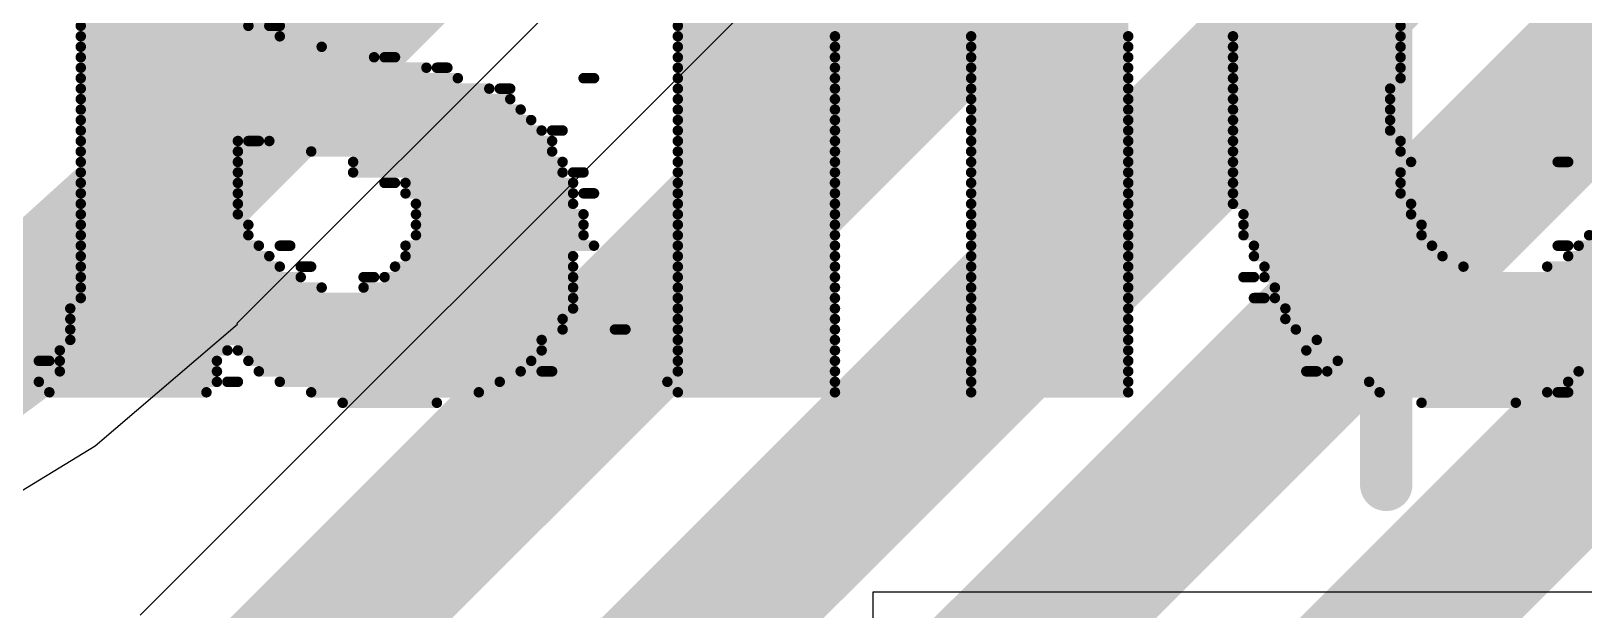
# Model space of a CAD drawing. Header units: inches. Extents: x -0.9 to 13.3, y -2.2 to 2.7.
# Drawn here: x 0.8137 to 0.9619, y -0.5148 to -0.4595 of the extents above; entities that cross this region are included whole.
import ezdxf

# ---------------------------------------------------------------- set-up
doc = ezdxf.new("R2010")
doc.units = ezdxf.units.IN
doc.header["$MEASUREMENT"] = 0
for name, color, linetype in [('Board Outline', 216, 'Continuous'), ('Bottom Layer', 5, 'Continuous'), ('Bottom Overlay', 54, 'Continuous'), ('Dimension', 6, 'Continuous'), ('Top Layer', 1, 'Continuous'), ('Top Overlay', 2, 'Continuous')]:
    doc.layers.add(name, color=color, linetype=linetype)

# ---------------------------------------------------------------- blocks, each defined once
blk = doc.blocks.new('38_SMD_M______16')
at = {"layer": 'Top Overlay', "const_width": 0.005}
blk.add_lwpolyline([(0.25916, -0.36308), (0.35716, -0.36308)], dxfattribs=at)
at = {"layer": 'Top Overlay', "const_width": 0.0025}
blk.add_lwpolyline([(0.25791, -0.36308, 1), (0.26041, -0.36308, 1)], format="xyb", close=True, dxfattribs=at)

msp = doc.modelspace()

# ---------------------------------------------------------------- linework, layer by layer
at = {"layer": 'Board Outline', "const_width": 0.01}
msp.add_lwpolyline([(1.99867, 0.21567, -1.122171), (-0.01159, -1.51329)], format="xyb", dxfattribs=at)
at = {"layer": 'Bottom Layer'}
for p, q in [((0.8333, -0.48749), (1.15422, -0.16657)), ((1.15453, -0.18488), (0.82408, -0.51533)), ((0.81978, -0.49915), (0.83336, -0.48755)), ((0.83336, -0.48755), (0.8333, -0.48749)), ((0.80454, -0.50849), (0.81978, -0.49915))]:
    msp.add_line(p, q, dxfattribs=at)
at = {"layer": 'Bottom Layer', "const_width": 0.015}
for points in [[(0.82357, -0.47776), (1.14799, -0.15334)], [(0.70852, -0.6858), (1.20009, -0.19424)], [(0.83381, -0.52506), (1.16426, -0.19461)], [(0.75238, -0.67369), (1.19605, -0.23002)], [(0.81257, -0.64843), (1.19717, -0.26382)]]:
    msp.add_lwpolyline(points, dxfattribs=at)
msp.add_lwpolyline([(0.82357, -0.47776, -0.198912), (0.75286, -0.50705)], format="xyb", dxfattribs=at)
at = {"layer": 'Bottom Layer', "const_width": 0.0075}
msp.add_lwpolyline([(0.81982, -0.47776, 1), (0.82732, -0.47776, 1)], format="xyb", close=True, dxfattribs=at)
msp.add_lwpolyline([(0.81982, -0.47776, 1), (0.82732, -0.47776, 1)], format="xyb", close=True, dxfattribs=at)
at = {"layer": 'Bottom Overlay', "const_width": 0.001}
for points in [[(0.8184, -0.45905), (0.8344, -0.45905)], [(0.8184, -0.46005), (0.8374, -0.46005)], [(0.8364, -0.45905), (0.8374, -0.45905)], [(0.8754, -0.45905), (0.8904, -0.45905)], [(0.8754, -0.46005), (0.8904, -0.46005)], [(0.9034, -0.45905), (0.9184, -0.45905)], [(0.9034, -0.46005), (0.9184, -0.46005)], [(0.9284, -0.45905), (0.9444, -0.45905)], [(0.9284, -0.46005), (0.9444, -0.46005)], [(0.8184, -0.46105), (0.8414, -0.46105)], [(0.8754, -0.46105), (0.8904, -0.46105)], [(0.9034, -0.46105), (0.9184, -0.46105)], [(0.9284, -0.46105), (0.9444, -0.46105)], [(0.8184, -0.46205), (0.8464, -0.46205)], [(0.8474, -0.46205), (0.8484, -0.46205)], [(0.8754, -0.46205), (0.8904, -0.46205)], [(0.9034, -0.46205), (0.9184, -0.46205)], [(0.9284, -0.46205), (0.9444, -0.46205)], [(0.8184, -0.46305), (0.8514, -0.46305)], [(0.8184, -0.46405), (0.8544, -0.46405)], [(0.8524, -0.46305), (0.8534, -0.46305)], [(0.8664, -0.46405), (0.8674, -0.46405)], [(0.8754, -0.46305), (0.8904, -0.46305)], [(0.8754, -0.46405), (0.8904, -0.46405)], [(0.9034, -0.46305), (0.9184, -0.46305)], [(0.9034, -0.46405), (0.9184, -0.46405)], [(0.9284, -0.46305), (0.9444, -0.46305)], [(0.9284, -0.46405), (0.9444, -0.46405)], [(0.8184, -0.46505), (0.8574, -0.46505)], [(0.8584, -0.46505), (0.8594, -0.46505)], [(0.8754, -0.46505), (0.8904, -0.46505)], [(0.9034, -0.46505), (0.9184, -0.46505)], [(0.9284, -0.46505), (0.9434, -0.46505)], [(0.8184, -0.46605), (0.8594, -0.46605)], [(0.8184, -0.46705), (0.8604, -0.46705)], [(0.8754, -0.46605), (0.8904, -0.46605)], [(0.8754, -0.46705), (0.8904, -0.46705)], [(0.9034, -0.46605), (0.9184, -0.46605)], [(0.9034, -0.46705), (0.9184, -0.46705)], [(0.9284, -0.46605), (0.9434, -0.46605)], [(0.9284, -0.46705), (0.9434, -0.46705)], [(0.8184, -0.46805), (0.8614, -0.46805)], [(0.8754, -0.46805), (0.8904, -0.46805)], [(0.9034, -0.46805), (0.9184, -0.46805)], [(0.9284, -0.46805), (0.9434, -0.46805)], [(0.8184, -0.46905), (0.8624, -0.46905)], [(0.8184, -0.47005), (0.8334, -0.47005)], [(0.8344, -0.47005), (0.8354, -0.47005)], [(0.8364, -0.47005), (0.8634, -0.47005)], [(0.8634, -0.46905), (0.8644, -0.46905)], [(0.8754, -0.46905), (0.8904, -0.46905)], [(0.8754, -0.47005), (0.8904, -0.47005)], [(0.9034, -0.46905), (0.9184, -0.46905)], [(0.9034, -0.47005), (0.9184, -0.47005)], [(0.9284, -0.46905), (0.9434, -0.46905)], [(0.9284, -0.47005), (0.9444, -0.47005)], [(0.8184, -0.47105), (0.8334, -0.47105)], [(0.8404, -0.47105), (0.8634, -0.47105)], [(0.8754, -0.47105), (0.8904, -0.47105)], [(0.9034, -0.47105), (0.9184, -0.47105)], [(0.9284, -0.47105), (0.9444, -0.47105)], [(0.8184, -0.47205), (0.8334, -0.47205)], [(0.8184, -0.47305), (0.8334, -0.47305)], [(0.8444, -0.47205), (0.8644, -0.47205)], [(0.8444, -0.47305), (0.8644, -0.47305)], [(0.8654, -0.47305), (0.8664, -0.47305)], [(0.8754, -0.47205), (0.8904, -0.47205)], [(0.8754, -0.47305), (0.8904, -0.47305)], [(0.9034, -0.47205), (0.9184, -0.47205)], [(0.9034, -0.47305), (0.9184, -0.47305)], [(0.9284, -0.47205), (0.9454, -0.47205)], [(0.9284, -0.47305), (0.9444, -0.47305)], [(0.9594, -0.47205), (0.9604, -0.47205)], [(0.8184, -0.47405), (0.8334, -0.47405)], [(0.8474, -0.47405), (0.8484, -0.47405)], [(0.8494, -0.47405), (0.8654, -0.47405)], [(0.8754, -0.47405), (0.8904, -0.47405)], [(0.9034, -0.47405), (0.9184, -0.47405)], [(0.9284, -0.47405), (0.9444, -0.47405)], [(0.8184, -0.47505), (0.8334, -0.47505)], [(0.8184, -0.47605), (0.8334, -0.47605)], [(0.8494, -0.47505), (0.8654, -0.47505)], [(0.8504, -0.47605), (0.8654, -0.47605)], [(0.8664, -0.47505), (0.8674, -0.47505)], [(0.8754, -0.47505), (0.8904, -0.47505)], [(0.8754, -0.47605), (0.8904, -0.47605)], [(0.9034, -0.47505), (0.9184, -0.47505)], [(0.9034, -0.47605), (0.9184, -0.47605)], [(0.9284, -0.47505), (0.9444, -0.47505)], [(0.9284, -0.47605), (0.9454, -0.47605)], [(0.8184, -0.47705), (0.8334, -0.47705)], [(0.8504, -0.47705), (0.8664, -0.47705)], [(0.8754, -0.47705), (0.8904, -0.47705)], [(0.9034, -0.47705), (0.9184, -0.47705)], [(0.9294, -0.47705), (0.9454, -0.47705)], [(0.8184, -0.47805), (0.8344, -0.47805)], [(0.8184, -0.47905), (0.8344, -0.47905)], [(0.8504, -0.47805), (0.8664, -0.47805)], [(0.8504, -0.47905), (0.8664, -0.47905)], [(0.8754, -0.47805), (0.8904, -0.47805)], [(0.8754, -0.47905), (0.8904, -0.47905)], [(0.9034, -0.47805), (0.9184, -0.47805)], [(0.9034, -0.47905), (0.9184, -0.47905)], [(0.9294, -0.47805), (0.9464, -0.47805)], [(0.9294, -0.47905), (0.9464, -0.47905)], [(0.9624, -0.47905), (0.9804, -0.47905)], [(0.8184, -0.48005), (0.8354, -0.48005)], [(0.8374, -0.48005), (0.8384, -0.48005)], [(0.8494, -0.48005), (0.8674, -0.48005)], [(0.8754, -0.48005), (0.8904, -0.48005)], [(0.9034, -0.48005), (0.9184, -0.48005)], [(0.9304, -0.48005), (0.9474, -0.48005)], [(0.9594, -0.48005), (0.9604, -0.48005)], [(0.9614, -0.48005), (0.9804, -0.48005)], [(0.8184, -0.48105), (0.8364, -0.48105)], [(0.8184, -0.48205), (0.8374, -0.48205)], [(0.8394, -0.48205), (0.8404, -0.48205)], [(0.8484, -0.48205), (0.8654, -0.48205)], [(0.8494, -0.48105), (0.8654, -0.48105)], [(0.8754, -0.48105), (0.8904, -0.48105)], [(0.8754, -0.48205), (0.8904, -0.48205)], [(0.9034, -0.48105), (0.9184, -0.48105)], [(0.9034, -0.48205), (0.9184, -0.48205)], [(0.9304, -0.48105), (0.9484, -0.48105)], [(0.9314, -0.48205), (0.9504, -0.48205)], [(0.9584, -0.48205), (0.9804, -0.48205)], [(0.9604, -0.48105), (0.9804, -0.48105)], [(0.8184, -0.48305), (0.8394, -0.48305)], [(0.8454, -0.48305), (0.8464, -0.48305)], [(0.8474, -0.48305), (0.8654, -0.48305)], [(0.8754, -0.48305), (0.8904, -0.48305)], [(0.9034, -0.48305), (0.9184, -0.48305)], [(0.9294, -0.48305), (0.9304, -0.48305)], [(0.9314, -0.48305), (0.9804, -0.48305)], [(0.8184, -0.48405), (0.8414, -0.48405)], [(0.8184, -0.48505), (0.8654, -0.48505)], [(0.8454, -0.48405), (0.8654, -0.48405)], [(0.8754, -0.48405), (0.8904, -0.48405)], [(0.8754, -0.48505), (0.8904, -0.48505)], [(0.9034, -0.48405), (0.9184, -0.48405)], [(0.9034, -0.48505), (0.9184, -0.48505)], [(0.9304, -0.48505), (0.9314, -0.48505)], [(0.9324, -0.48405), (0.9804, -0.48405)], [(0.9324, -0.48505), (0.9804, -0.48505)], [(0.8174, -0.48605), (0.8654, -0.48605)], [(0.8754, -0.48605), (0.8904, -0.48605)], [(0.9034, -0.48605), (0.9184, -0.48605)], [(0.9334, -0.48605), (0.9804, -0.48605)], [(0.8174, -0.48705), (0.8644, -0.48705)], [(0.8174, -0.48805), (0.8644, -0.48805)], [(0.8694, -0.48805), (0.8704, -0.48805)], [(0.8754, -0.48705), (0.8904, -0.48705)], [(0.8754, -0.48805), (0.8904, -0.48805)], [(0.9034, -0.48705), (0.9184, -0.48705)], [(0.9034, -0.48805), (0.9184, -0.48805)], [(0.9334, -0.48705), (0.9804, -0.48705)], [(0.9344, -0.48805), (0.9804, -0.48805)], [(0.8174, -0.48905), (0.8624, -0.48905)], [(0.8754, -0.48905), (0.8904, -0.48905)], [(0.9034, -0.48905), (0.9184, -0.48905)], [(0.9364, -0.48905), (0.9804, -0.48905)], [(0.8144, -0.49105), (0.8154, -0.49105)], [(0.8164, -0.49005), (0.8324, -0.49005)], [(0.8164, -0.49105), (0.8314, -0.49105)], [(0.8334, -0.49005), (0.8624, -0.49005)], [(0.8344, -0.49105), (0.8614, -0.49105)], [(0.8754, -0.49005), (0.8904, -0.49005)], [(0.8754, -0.49105), (0.8904, -0.49105)], [(0.9034, -0.49005), (0.9184, -0.49005)], [(0.9034, -0.49105), (0.9184, -0.49105)], [(0.9354, -0.49005), (0.9644, -0.49005)], [(0.9384, -0.49105), (0.9634, -0.49105)], [(0.8164, -0.49205), (0.8314, -0.49205)], [(0.8354, -0.49205), (0.8604, -0.49205)], [(0.8624, -0.49205), (0.8634, -0.49205)], [(0.8754, -0.49205), (0.8904, -0.49205)], [(0.9034, -0.49205), (0.9184, -0.49205)], [(0.9354, -0.49205), (0.9364, -0.49205)], [(0.9374, -0.49205), (0.9614, -0.49205)], [(0.8144, -0.49305), (0.8314, -0.49305)], [(0.8154, -0.49405), (0.8304, -0.49405)], [(0.8324, -0.49305), (0.8334, -0.49305)], [(0.8374, -0.49305), (0.8584, -0.49305)], [(0.8404, -0.49405), (0.8564, -0.49405)], [(0.8744, -0.49305), (0.8904, -0.49305)], [(0.8754, -0.49405), (0.8904, -0.49405)], [(0.9034, -0.49305), (0.9184, -0.49305)], [(0.9034, -0.49405), (0.9184, -0.49405)], [(0.9414, -0.49305), (0.9604, -0.49305)], [(0.9424, -0.49405), (0.9584, -0.49405)], [(0.9594, -0.49405), (0.9604, -0.49405)], [(0.8434, -0.49505), (0.8524, -0.49505)], [(0.9464, -0.49505), (0.9554, -0.49505)]]:
    msp.add_lwpolyline(points, dxfattribs=at)
at = {"layer": 'Bottom Overlay', "const_width": 0.0005}
for points in [[(0.81815, -0.45905, 1), (0.81865, -0.45905, 1)], [(0.81815, -0.46005, 1), (0.81865, -0.46005, 1)], [(0.83415, -0.45905, 1), (0.83465, -0.45905, 1)], [(0.83615, -0.45905, 1), (0.83665, -0.45905, 1)], [(0.83715, -0.45905, 1), (0.83765, -0.45905, 1)], [(0.83715, -0.46005, 1), (0.83765, -0.46005, 1)], [(0.87515, -0.45905, 1), (0.87565, -0.45905, 1)], [(0.87515, -0.46005, 1), (0.87565, -0.46005, 1)], [(0.89015, -0.46005, 1), (0.89065, -0.46005, 1)], [(0.90315, -0.46005, 1), (0.90365, -0.46005, 1)], [(0.91815, -0.46005, 1), (0.91865, -0.46005, 1)], [(0.92815, -0.46005, 1), (0.92865, -0.46005, 1)], [(0.94415, -0.45905, 1), (0.94465, -0.45905, 1)], [(0.94415, -0.46005, 1), (0.94465, -0.46005, 1)], [(0.81815, -0.46105, 1), (0.81865, -0.46105, 1)], [(0.84115, -0.46105, 1), (0.84165, -0.46105, 1)], [(0.87515, -0.46105, 1), (0.87565, -0.46105, 1)], [(0.89015, -0.46105, 1), (0.89065, -0.46105, 1)], [(0.90315, -0.46105, 1), (0.90365, -0.46105, 1)], [(0.91815, -0.46105, 1), (0.91865, -0.46105, 1)], [(0.92815, -0.46105, 1), (0.92865, -0.46105, 1)], [(0.94415, -0.46105, 1), (0.94465, -0.46105, 1)], [(0.81815, -0.46205, 1), (0.81865, -0.46205, 1)], [(0.84615, -0.46205, 1), (0.84665, -0.46205, 1)], [(0.84715, -0.46205, 1), (0.84765, -0.46205, 1)], [(0.84815, -0.46205, 1), (0.84865, -0.46205, 1)], [(0.87515, -0.46205, 1), (0.87565, -0.46205, 1)], [(0.89015, -0.46205, 1), (0.89065, -0.46205, 1)], [(0.90315, -0.46205, 1), (0.90365, -0.46205, 1)], [(0.91815, -0.46205, 1), (0.91865, -0.46205, 1)], [(0.92815, -0.46205, 1), (0.92865, -0.46205, 1)], [(0.94415, -0.46205, 1), (0.94465, -0.46205, 1)], [(0.81815, -0.46305, 1), (0.81865, -0.46305, 1)], [(0.81815, -0.46405, 1), (0.81865, -0.46405, 1)], [(0.85115, -0.46305, 1), (0.85165, -0.46305, 1)], [(0.85215, -0.46305, 1), (0.85265, -0.46305, 1)], [(0.85315, -0.46305, 1), (0.85365, -0.46305, 1)], [(0.85415, -0.46405, 1), (0.85465, -0.46405, 1)], [(0.86615, -0.46405, 1), (0.86665, -0.46405, 1)], [(0.86715, -0.46405, 1), (0.86765, -0.46405, 1)], [(0.87515, -0.46305, 1), (0.87565, -0.46305, 1)], [(0.87515, -0.46405, 1), (0.87565, -0.46405, 1)], [(0.89015, -0.46305, 1), (0.89065, -0.46305, 1)], [(0.89015, -0.46405, 1), (0.89065, -0.46405, 1)], [(0.90315, -0.46305, 1), (0.90365, -0.46305, 1)], [(0.90315, -0.46405, 1), (0.90365, -0.46405, 1)], [(0.91815, -0.46305, 1), (0.91865, -0.46305, 1)], [(0.91815, -0.46405, 1), (0.91865, -0.46405, 1)], [(0.92815, -0.46305, 1), (0.92865, -0.46305, 1)], [(0.92815, -0.46405, 1), (0.92865, -0.46405, 1)], [(0.94415, -0.46305, 1), (0.94465, -0.46305, 1)], [(0.94415, -0.46405, 1), (0.94465, -0.46405, 1)], [(0.81815, -0.46505, 1), (0.81865, -0.46505, 1)], [(0.85715, -0.46505, 1), (0.85765, -0.46505, 1)], [(0.85815, -0.46505, 1), (0.85865, -0.46505, 1)], [(0.85915, -0.46505, 1), (0.85965, -0.46505, 1)], [(0.87515, -0.46505, 1), (0.87565, -0.46505, 1)], [(0.89015, -0.46505, 1), (0.89065, -0.46505, 1)], [(0.90315, -0.46505, 1), (0.90365, -0.46505, 1)], [(0.91815, -0.46505, 1), (0.91865, -0.46505, 1)], [(0.92815, -0.46505, 1), (0.92865, -0.46505, 1)], [(0.94315, -0.46505, 1), (0.94365, -0.46505, 1)], [(0.81815, -0.46605, 1), (0.81865, -0.46605, 1)], [(0.81815, -0.46705, 1), (0.81865, -0.46705, 1)], [(0.85915, -0.46605, 1), (0.85965, -0.46605, 1)], [(0.86015, -0.46705, 1), (0.86065, -0.46705, 1)], [(0.87515, -0.46605, 1), (0.87565, -0.46605, 1)], [(0.87515, -0.46705, 1), (0.87565, -0.46705, 1)], [(0.89015, -0.46605, 1), (0.89065, -0.46605, 1)], [(0.89015, -0.46705, 1), (0.89065, -0.46705, 1)], [(0.90315, -0.46605, 1), (0.90365, -0.46605, 1)], [(0.90315, -0.46705, 1), (0.90365, -0.46705, 1)], [(0.91815, -0.46605, 1), (0.91865, -0.46605, 1)], [(0.91815, -0.46705, 1), (0.91865, -0.46705, 1)], [(0.92815, -0.46605, 1), (0.92865, -0.46605, 1)], [(0.92815, -0.46705, 1), (0.92865, -0.46705, 1)], [(0.94315, -0.46605, 1), (0.94365, -0.46605, 1)], [(0.94315, -0.46705, 1), (0.94365, -0.46705, 1)], [(0.81815, -0.46805, 1), (0.81865, -0.46805, 1)], [(0.86115, -0.46805, 1), (0.86165, -0.46805, 1)], [(0.87515, -0.46805, 1), (0.87565, -0.46805, 1)], [(0.89015, -0.46805, 1), (0.89065, -0.46805, 1)], [(0.90315, -0.46805, 1), (0.90365, -0.46805, 1)], [(0.91815, -0.46805, 1), (0.91865, -0.46805, 1)], [(0.92815, -0.46805, 1), (0.92865, -0.46805, 1)], [(0.94315, -0.46805, 1), (0.94365, -0.46805, 1)], [(0.81815, -0.46905, 1), (0.81865, -0.46905, 1)], [(0.81815, -0.47005, 1), (0.81865, -0.47005, 1)], [(0.83315, -0.47005, 1), (0.83365, -0.47005, 1)], [(0.83415, -0.47005, 1), (0.83465, -0.47005, 1)], [(0.83515, -0.47005, 1), (0.83565, -0.47005, 1)], [(0.83615, -0.47005, 1), (0.83665, -0.47005, 1)], [(0.86215, -0.46905, 1), (0.86265, -0.46905, 1)], [(0.86315, -0.46905, 1), (0.86365, -0.46905, 1)], [(0.86315, -0.47005, 1), (0.86365, -0.47005, 1)], [(0.86415, -0.46905, 1), (0.86465, -0.46905, 1)], [(0.87515, -0.46905, 1), (0.87565, -0.46905, 1)], [(0.87515, -0.47005, 1), (0.87565, -0.47005, 1)], [(0.89015, -0.46905, 1), (0.89065, -0.46905, 1)], [(0.89015, -0.47005, 1), (0.89065, -0.47005, 1)], [(0.90315, -0.46905, 1), (0.90365, -0.46905, 1)], [(0.90315, -0.47005, 1), (0.90365, -0.47005, 1)], [(0.91815, -0.46905, 1), (0.91865, -0.46905, 1)], [(0.91815, -0.47005, 1), (0.91865, -0.47005, 1)], [(0.92815, -0.46905, 1), (0.92865, -0.46905, 1)], [(0.92815, -0.47005, 1), (0.92865, -0.47005, 1)], [(0.94315, -0.46905, 1), (0.94365, -0.46905, 1)], [(0.94415, -0.47005, 1), (0.94465, -0.47005, 1)], [(0.81815, -0.47105, 1), (0.81865, -0.47105, 1)], [(0.83315, -0.47105, 1), (0.83365, -0.47105, 1)], [(0.84015, -0.47105, 1), (0.84065, -0.47105, 1)], [(0.86315, -0.47105, 1), (0.86365, -0.47105, 1)], [(0.87515, -0.47105, 1), (0.87565, -0.47105, 1)], [(0.89015, -0.47105, 1), (0.89065, -0.47105, 1)], [(0.90315, -0.47105, 1), (0.90365, -0.47105, 1)], [(0.91815, -0.47105, 1), (0.91865, -0.47105, 1)], [(0.92815, -0.47105, 1), (0.92865, -0.47105, 1)], [(0.94415, -0.47105, 1), (0.94465, -0.47105, 1)], [(0.81815, -0.47205, 1), (0.81865, -0.47205, 1)], [(0.81815, -0.47305, 1), (0.81865, -0.47305, 1)], [(0.83315, -0.47205, 1), (0.83365, -0.47205, 1)], [(0.83315, -0.47305, 1), (0.83365, -0.47305, 1)], [(0.84415, -0.47205, 1), (0.84465, -0.47205, 1)], [(0.84415, -0.47305, 1), (0.84465, -0.47305, 1)], [(0.86415, -0.47205, 1), (0.86465, -0.47205, 1)], [(0.86415, -0.47305, 1), (0.86465, -0.47305, 1)], [(0.86515, -0.47305, 1), (0.86565, -0.47305, 1)], [(0.86615, -0.47305, 1), (0.86665, -0.47305, 1)], [(0.87515, -0.47205, 1), (0.87565, -0.47205, 1)], [(0.87515, -0.47305, 1), (0.87565, -0.47305, 1)], [(0.89015, -0.47205, 1), (0.89065, -0.47205, 1)], [(0.89015, -0.47305, 1), (0.89065, -0.47305, 1)], [(0.90315, -0.47205, 1), (0.90365, -0.47205, 1)], [(0.90315, -0.47305, 1), (0.90365, -0.47305, 1)], [(0.91815, -0.47205, 1), (0.91865, -0.47205, 1)], [(0.91815, -0.47305, 1), (0.91865, -0.47305, 1)], [(0.92815, -0.47205, 1), (0.92865, -0.47205, 1)], [(0.92815, -0.47305, 1), (0.92865, -0.47305, 1)], [(0.94415, -0.47305, 1), (0.94465, -0.47305, 1)], [(0.94515, -0.47205, 1), (0.94565, -0.47205, 1)], [(0.95915, -0.47205, 1), (0.95965, -0.47205, 1)], [(0.96015, -0.47205, 1), (0.96065, -0.47205, 1)], [(0.81815, -0.47405, 1), (0.81865, -0.47405, 1)], [(0.83315, -0.47405, 1), (0.83365, -0.47405, 1)], [(0.84715, -0.47405, 1), (0.84765, -0.47405, 1)], [(0.84815, -0.47405, 1), (0.84865, -0.47405, 1)], [(0.84915, -0.47405, 1), (0.84965, -0.47405, 1)], [(0.86515, -0.47405, 1), (0.86565, -0.47405, 1)], [(0.87515, -0.47405, 1), (0.87565, -0.47405, 1)], [(0.89015, -0.47405, 1), (0.89065, -0.47405, 1)], [(0.90315, -0.47405, 1), (0.90365, -0.47405, 1)], [(0.91815, -0.47405, 1), (0.91865, -0.47405, 1)], [(0.92815, -0.47405, 1), (0.92865, -0.47405, 1)], [(0.94415, -0.47405, 1), (0.94465, -0.47405, 1)], [(0.81815, -0.47505, 1), (0.81865, -0.47505, 1)], [(0.81815, -0.47605, 1), (0.81865, -0.47605, 1)], [(0.83315, -0.47505, 1), (0.83365, -0.47505, 1)], [(0.83315, -0.47605, 1), (0.83365, -0.47605, 1)], [(0.84915, -0.47505, 1), (0.84965, -0.47505, 1)], [(0.85015, -0.47605, 1), (0.85065, -0.47605, 1)], [(0.86515, -0.47505, 1), (0.86565, -0.47505, 1)], [(0.86515, -0.47605, 1), (0.86565, -0.47605, 1)], [(0.86615, -0.47505, 1), (0.86665, -0.47505, 1)], [(0.86715, -0.47505, 1), (0.86765, -0.47505, 1)], [(0.87515, -0.47505, 1), (0.87565, -0.47505, 1)], [(0.87515, -0.47605, 1), (0.87565, -0.47605, 1)], [(0.89015, -0.47505, 1), (0.89065, -0.47505, 1)], [(0.89015, -0.47605, 1), (0.89065, -0.47605, 1)], [(0.90315, -0.47505, 1), (0.90365, -0.47505, 1)], [(0.90315, -0.47605, 1), (0.90365, -0.47605, 1)], [(0.91815, -0.47505, 1), (0.91865, -0.47505, 1)], [(0.91815, -0.47605, 1), (0.91865, -0.47605, 1)], [(0.92815, -0.47505, 1), (0.92865, -0.47505, 1)], [(0.92815, -0.47605, 1), (0.92865, -0.47605, 1)], [(0.94415, -0.47505, 1), (0.94465, -0.47505, 1)], [(0.94515, -0.47605, 1), (0.94565, -0.47605, 1)], [(0.81815, -0.47705, 1), (0.81865, -0.47705, 1)], [(0.83315, -0.47705, 1), (0.83365, -0.47705, 1)], [(0.85015, -0.47705, 1), (0.85065, -0.47705, 1)], [(0.86615, -0.47705, 1), (0.86665, -0.47705, 1)], [(0.87515, -0.47705, 1), (0.87565, -0.47705, 1)], [(0.89015, -0.47705, 1), (0.89065, -0.47705, 1)], [(0.90315, -0.47705, 1), (0.90365, -0.47705, 1)], [(0.91815, -0.47705, 1), (0.91865, -0.47705, 1)], [(0.92915, -0.47705, 1), (0.92965, -0.47705, 1)], [(0.94515, -0.47705, 1), (0.94565, -0.47705, 1)], [(0.81815, -0.47805, 1), (0.81865, -0.47805, 1)], [(0.81815, -0.47905, 1), (0.81865, -0.47905, 1)], [(0.83415, -0.47805, 1), (0.83465, -0.47805, 1)], [(0.83415, -0.47905, 1), (0.83465, -0.47905, 1)], [(0.85015, -0.47805, 1), (0.85065, -0.47805, 1)], [(0.85015, -0.47905, 1), (0.85065, -0.47905, 1)], [(0.86615, -0.47805, 1), (0.86665, -0.47805, 1)], [(0.86615, -0.47905, 1), (0.86665, -0.47905, 1)], [(0.87515, -0.47805, 1), (0.87565, -0.47805, 1)], [(0.87515, -0.47905, 1), (0.87565, -0.47905, 1)], [(0.89015, -0.47805, 1), (0.89065, -0.47805, 1)], [(0.89015, -0.47905, 1), (0.89065, -0.47905, 1)], [(0.90315, -0.47805, 1), (0.90365, -0.47805, 1)], [(0.90315, -0.47905, 1), (0.90365, -0.47905, 1)], [(0.91815, -0.47805, 1), (0.91865, -0.47805, 1)], [(0.91815, -0.47905, 1), (0.91865, -0.47905, 1)], [(0.92915, -0.47805, 1), (0.92965, -0.47805, 1)], [(0.92915, -0.47905, 1), (0.92965, -0.47905, 1)], [(0.94615, -0.47805, 1), (0.94665, -0.47805, 1)], [(0.94615, -0.47905, 1), (0.94665, -0.47905, 1)], [(0.96215, -0.47905, 1), (0.96265, -0.47905, 1)], [(0.81815, -0.48005, 1), (0.81865, -0.48005, 1)], [(0.83515, -0.48005, 1), (0.83565, -0.48005, 1)], [(0.83715, -0.48005, 1), (0.83765, -0.48005, 1)], [(0.83815, -0.48005, 1), (0.83865, -0.48005, 1)], [(0.84915, -0.48005, 1), (0.84965, -0.48005, 1)], [(0.86715, -0.48005, 1), (0.86765, -0.48005, 1)], [(0.87515, -0.48005, 1), (0.87565, -0.48005, 1)], [(0.89015, -0.48005, 1), (0.89065, -0.48005, 1)], [(0.90315, -0.48005, 1), (0.90365, -0.48005, 1)], [(0.91815, -0.48005, 1), (0.91865, -0.48005, 1)], [(0.93015, -0.48005, 1), (0.93065, -0.48005, 1)], [(0.94715, -0.48005, 1), (0.94765, -0.48005, 1)], [(0.95915, -0.48005, 1), (0.95965, -0.48005, 1)], [(0.96015, -0.48005, 1), (0.96065, -0.48005, 1)], [(0.96115, -0.48005, 1), (0.96165, -0.48005, 1)], [(0.81815, -0.48105, 1), (0.81865, -0.48105, 1)], [(0.81815, -0.48205, 1), (0.81865, -0.48205, 1)], [(0.83615, -0.48105, 1), (0.83665, -0.48105, 1)], [(0.83715, -0.48205, 1), (0.83765, -0.48205, 1)], [(0.83915, -0.48205, 1), (0.83965, -0.48205, 1)], [(0.84015, -0.48205, 1), (0.84065, -0.48205, 1)], [(0.84815, -0.48205, 1), (0.84865, -0.48205, 1)], [(0.84915, -0.48105, 1), (0.84965, -0.48105, 1)], [(0.86515, -0.48105, 1), (0.86565, -0.48105, 1)], [(0.86515, -0.48205, 1), (0.86565, -0.48205, 1)], [(0.87515, -0.48105, 1), (0.87565, -0.48105, 1)], [(0.87515, -0.48205, 1), (0.87565, -0.48205, 1)], [(0.89015, -0.48105, 1), (0.89065, -0.48105, 1)], [(0.89015, -0.48205, 1), (0.89065, -0.48205, 1)], [(0.90315, -0.48105, 1), (0.90365, -0.48105, 1)], [(0.90315, -0.48205, 1), (0.90365, -0.48205, 1)], [(0.91815, -0.48105, 1), (0.91865, -0.48105, 1)], [(0.91815, -0.48205, 1), (0.91865, -0.48205, 1)], [(0.93015, -0.48105, 1), (0.93065, -0.48105, 1)], [(0.93115, -0.48205, 1), (0.93165, -0.48205, 1)], [(0.94815, -0.48105, 1), (0.94865, -0.48105, 1)], [(0.95015, -0.48205, 1), (0.95065, -0.48205, 1)], [(0.95815, -0.48205, 1), (0.95865, -0.48205, 1)], [(0.96015, -0.48105, 1), (0.96065, -0.48105, 1)], [(0.81815, -0.48305, 1), (0.81865, -0.48305, 1)], [(0.83915, -0.48305, 1), (0.83965, -0.48305, 1)], [(0.84515, -0.48305, 1), (0.84565, -0.48305, 1)], [(0.84615, -0.48305, 1), (0.84665, -0.48305, 1)], [(0.84715, -0.48305, 1), (0.84765, -0.48305, 1)], [(0.86515, -0.48305, 1), (0.86565, -0.48305, 1)], [(0.87515, -0.48305, 1), (0.87565, -0.48305, 1)], [(0.89015, -0.48305, 1), (0.89065, -0.48305, 1)], [(0.90315, -0.48305, 1), (0.90365, -0.48305, 1)], [(0.91815, -0.48305, 1), (0.91865, -0.48305, 1)], [(0.92915, -0.48305, 1), (0.92965, -0.48305, 1)], [(0.93015, -0.48305, 1), (0.93065, -0.48305, 1)], [(0.93115, -0.48305, 1), (0.93165, -0.48305, 1)], [(0.81815, -0.48405, 1), (0.81865, -0.48405, 1)], [(0.81815, -0.48505, 1), (0.81865, -0.48505, 1)], [(0.84115, -0.48405, 1), (0.84165, -0.48405, 1)], [(0.84515, -0.48405, 1), (0.84565, -0.48405, 1)], [(0.86515, -0.48405, 1), (0.86565, -0.48405, 1)], [(0.86515, -0.48505, 1), (0.86565, -0.48505, 1)], [(0.87515, -0.48405, 1), (0.87565, -0.48405, 1)], [(0.87515, -0.48505, 1), (0.87565, -0.48505, 1)], [(0.89015, -0.48405, 1), (0.89065, -0.48405, 1)], [(0.89015, -0.48505, 1), (0.89065, -0.48505, 1)], [(0.90315, -0.48405, 1), (0.90365, -0.48405, 1)], [(0.90315, -0.48505, 1), (0.90365, -0.48505, 1)], [(0.91815, -0.48405, 1), (0.91865, -0.48405, 1)], [(0.91815, -0.48505, 1), (0.91865, -0.48505, 1)], [(0.93015, -0.48505, 1), (0.93065, -0.48505, 1)], [(0.93115, -0.48505, 1), (0.93165, -0.48505, 1)], [(0.93215, -0.48405, 1), (0.93265, -0.48405, 1)], [(0.93215, -0.48505, 1), (0.93265, -0.48505, 1)], [(0.81715, -0.48605, 1), (0.81765, -0.48605, 1)], [(0.86515, -0.48605, 1), (0.86565, -0.48605, 1)], [(0.87515, -0.48605, 1), (0.87565, -0.48605, 1)], [(0.89015, -0.48605, 1), (0.89065, -0.48605, 1)], [(0.90315, -0.48605, 1), (0.90365, -0.48605, 1)], [(0.91815, -0.48605, 1), (0.91865, -0.48605, 1)], [(0.93315, -0.48605, 1), (0.93365, -0.48605, 1)], [(0.81715, -0.48705, 1), (0.81765, -0.48705, 1)], [(0.81715, -0.48805, 1), (0.81765, -0.48805, 1)], [(0.86415, -0.48705, 1), (0.86465, -0.48705, 1)], [(0.86415, -0.48805, 1), (0.86465, -0.48805, 1)], [(0.86915, -0.48805, 1), (0.86965, -0.48805, 1)], [(0.87015, -0.48805, 1), (0.87065, -0.48805, 1)], [(0.87515, -0.48705, 1), (0.87565, -0.48705, 1)], [(0.87515, -0.48805, 1), (0.87565, -0.48805, 1)], [(0.89015, -0.48705, 1), (0.89065, -0.48705, 1)], [(0.89015, -0.48805, 1), (0.89065, -0.48805, 1)], [(0.90315, -0.48705, 1), (0.90365, -0.48705, 1)], [(0.90315, -0.48805, 1), (0.90365, -0.48805, 1)], [(0.91815, -0.48705, 1), (0.91865, -0.48705, 1)], [(0.91815, -0.48805, 1), (0.91865, -0.48805, 1)], [(0.93315, -0.48705, 1), (0.93365, -0.48705, 1)], [(0.93415, -0.48805, 1), (0.93465, -0.48805, 1)], [(0.81715, -0.48905, 1), (0.81765, -0.48905, 1)], [(0.86215, -0.48905, 1), (0.86265, -0.48905, 1)], [(0.87515, -0.48905, 1), (0.87565, -0.48905, 1)], [(0.89015, -0.48905, 1), (0.89065, -0.48905, 1)], [(0.90315, -0.48905, 1), (0.90365, -0.48905, 1)], [(0.91815, -0.48905, 1), (0.91865, -0.48905, 1)], [(0.93615, -0.48905, 1), (0.93665, -0.48905, 1)], [(0.81415, -0.49105, 1), (0.81465, -0.49105, 1)], [(0.81515, -0.49105, 1), (0.81565, -0.49105, 1)], [(0.81615, -0.49005, 1), (0.81665, -0.49005, 1)], [(0.81615, -0.49105, 1), (0.81665, -0.49105, 1)], [(0.83115, -0.49105, 1), (0.83165, -0.49105, 1)], [(0.83215, -0.49005, 1), (0.83265, -0.49005, 1)], [(0.83315, -0.49005, 1), (0.83365, -0.49005, 1)], [(0.83415, -0.49105, 1), (0.83465, -0.49105, 1)], [(0.86115, -0.49105, 1), (0.86165, -0.49105, 1)], [(0.86215, -0.49005, 1), (0.86265, -0.49005, 1)], [(0.87515, -0.49005, 1), (0.87565, -0.49005, 1)], [(0.87515, -0.49105, 1), (0.87565, -0.49105, 1)], [(0.89015, -0.49005, 1), (0.89065, -0.49005, 1)], [(0.89015, -0.49105, 1), (0.89065, -0.49105, 1)], [(0.90315, -0.49005, 1), (0.90365, -0.49005, 1)], [(0.90315, -0.49105, 1), (0.90365, -0.49105, 1)], [(0.91815, -0.49005, 1), (0.91865, -0.49005, 1)], [(0.91815, -0.49105, 1), (0.91865, -0.49105, 1)], [(0.93515, -0.49005, 1), (0.93565, -0.49005, 1)], [(0.93815, -0.49105, 1), (0.93865, -0.49105, 1)], [(0.81615, -0.49205, 1), (0.81665, -0.49205, 1)], [(0.83115, -0.49205, 1), (0.83165, -0.49205, 1)], [(0.83515, -0.49205, 1), (0.83565, -0.49205, 1)], [(0.86015, -0.49205, 1), (0.86065, -0.49205, 1)], [(0.86215, -0.49205, 1), (0.86265, -0.49205, 1)], [(0.86315, -0.49205, 1), (0.86365, -0.49205, 1)], [(0.87515, -0.49205, 1), (0.87565, -0.49205, 1)], [(0.89015, -0.49205, 1), (0.89065, -0.49205, 1)], [(0.90315, -0.49205, 1), (0.90365, -0.49205, 1)], [(0.91815, -0.49205, 1), (0.91865, -0.49205, 1)], [(0.93515, -0.49205, 1), (0.93565, -0.49205, 1)], [(0.93615, -0.49205, 1), (0.93665, -0.49205, 1)], [(0.93715, -0.49205, 1), (0.93765, -0.49205, 1)], [(0.96115, -0.49205, 1), (0.96165, -0.49205, 1)], [(0.81415, -0.49305, 1), (0.81465, -0.49305, 1)], [(0.81515, -0.49405, 1), (0.81565, -0.49405, 1)], [(0.83015, -0.49405, 1), (0.83065, -0.49405, 1)], [(0.83115, -0.49305, 1), (0.83165, -0.49305, 1)], [(0.83215, -0.49305, 1), (0.83265, -0.49305, 1)], [(0.83315, -0.49305, 1), (0.83365, -0.49305, 1)], [(0.83715, -0.49305, 1), (0.83765, -0.49305, 1)], [(0.84015, -0.49405, 1), (0.84065, -0.49405, 1)], [(0.85615, -0.49405, 1), (0.85665, -0.49405, 1)], [(0.85815, -0.49305, 1), (0.85865, -0.49305, 1)], [(0.87415, -0.49305, 1), (0.87465, -0.49305, 1)], [(0.87515, -0.49405, 1), (0.87565, -0.49405, 1)], [(0.89015, -0.49305, 1), (0.89065, -0.49305, 1)], [(0.89015, -0.49405, 1), (0.89065, -0.49405, 1)], [(0.90315, -0.49305, 1), (0.90365, -0.49305, 1)], [(0.90315, -0.49405, 1), (0.90365, -0.49405, 1)], [(0.91815, -0.49305, 1), (0.91865, -0.49305, 1)], [(0.91815, -0.49405, 1), (0.91865, -0.49405, 1)], [(0.94115, -0.49305, 1), (0.94165, -0.49305, 1)], [(0.94215, -0.49405, 1), (0.94265, -0.49405, 1)], [(0.95815, -0.49405, 1), (0.95865, -0.49405, 1)], [(0.95915, -0.49405, 1), (0.95965, -0.49405, 1)], [(0.96015, -0.49305, 1), (0.96065, -0.49305, 1)], [(0.96015, -0.49405, 1), (0.96065, -0.49405, 1)], [(0.84315, -0.49505, 1), (0.84365, -0.49505, 1)], [(0.85215, -0.49505, 1), (0.85265, -0.49505, 1)], [(0.94615, -0.49505, 1), (0.94665, -0.49505, 1)], [(0.95515, -0.49505, 1), (0.95565, -0.49505, 1)]]:
    msp.add_lwpolyline(points, format="xyb", close=True, dxfattribs=at)
at = {"layer": 'Dimension', "const_width": 0.01}
msp.add_lwpolyline([(0.04081, 0.0156, -3.064051), (0.02964, -1.5299)], format="xyb", dxfattribs=at)
at = {"layer": 'Top Layer'}
for p, q in [((0.96396, -0.51313), (0.89403, -0.51313)), ((0.89403, -0.51313), (0.89403, -0.55813))]:
    msp.add_line(p, q, dxfattribs=at)
at = {"layer": 'Top Layer', "const_width": 0.02}
msp.add_lwpolyline([(0.96585, -0.42999, -0.198912), (0.98528, -0.47691)], format="xyb", dxfattribs=at)

# ---------------------------------------------------------------- block references
at = {"rotation": 90}
msp.add_blockref('38_SMD_M______16', (0.57995, -0.76205), dxfattribs=at)

doc.saveas('drawing.dxf')
